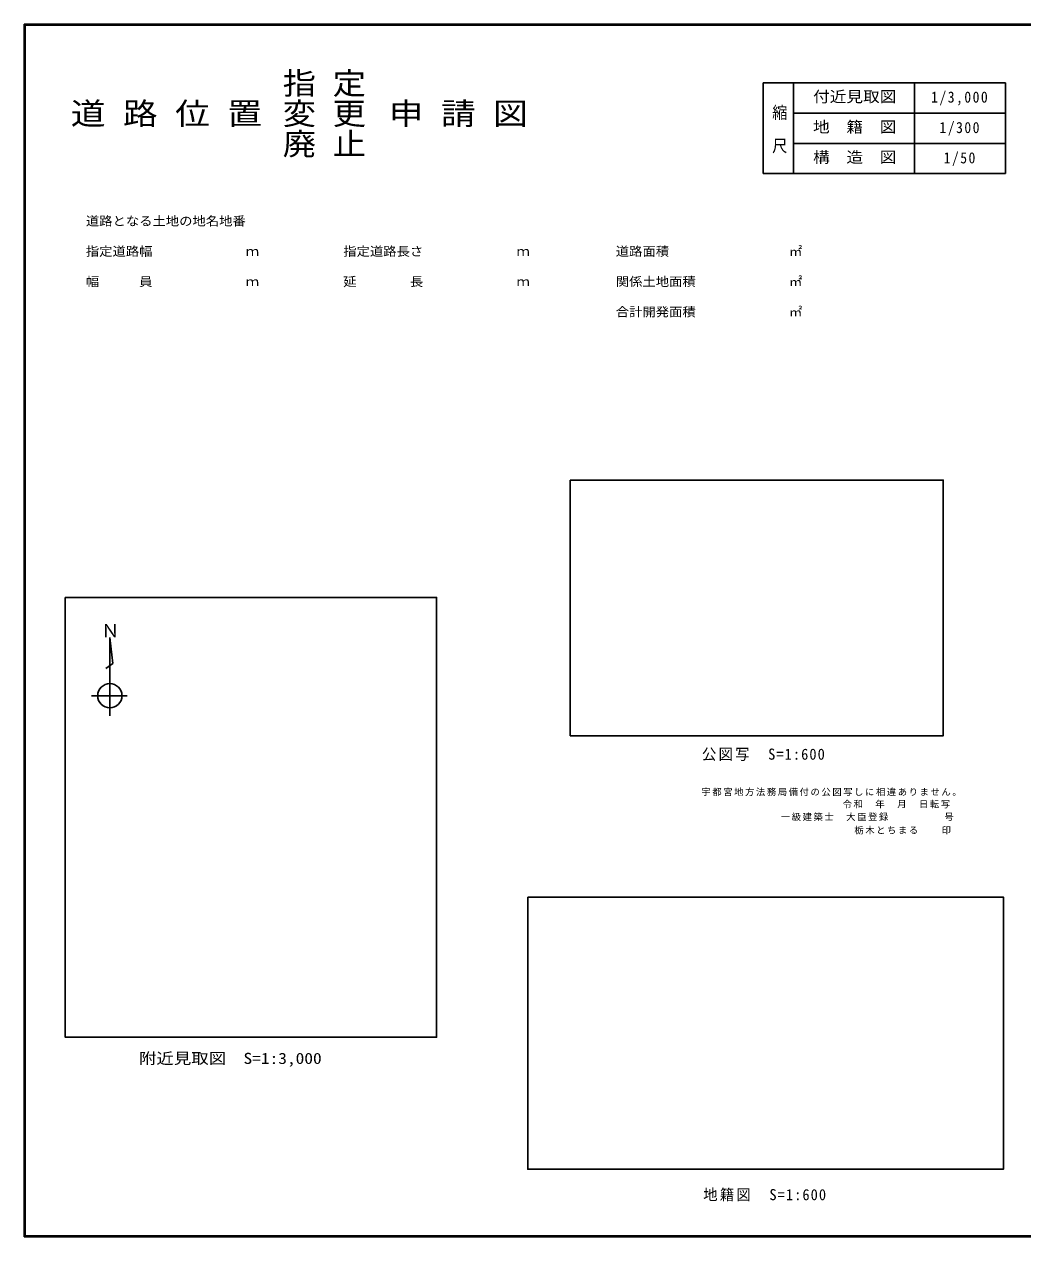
# Model space of a CAD drawing. Units: millimetres on the paper, with parts at other scales. Extents: x -404 to 171, y -108 to 297.
# Drawn here: x -403.6 to -73.9, y -103.4 to 297 of the extents above; entities that cross this region are included whole.
import ezdxf
from ezdxf.enums import TextEntityAlignment as Align

# ---------------------------------------------------------------- set-up
doc = ezdxf.new("R2010")
doc.units = ezdxf.units.MM
doc.layers.add('A-0_ﾚｲﾔ-160', color=6, linetype='Continuous')
doc.layers.add('D-0_文字', color=7, linetype='Continuous')
doc.styles.add('@ＭＳ ゴシック', font='')
doc.styles.add('ＭＳ ゴシック', font='')
doc.styles.get('@ＭＳ ゴシック').set_extended_font_data('@MS Gothic')
doc.styles.get('ＭＳ ゴシック').set_extended_font_data('MS Gothic')

msp = doc.modelspace()

# ---------------------------------------------------------------- linework, layer by layer
at = {"layer": 'A-0_ﾚｲﾔ-160'}
for p, q in [((170.756, 296.974), (-403.599, 296.974)), ((-403.599, 296.974), (-403.599, -103.381)), ((170.401, 296.619), (-403.244, 296.619)), ((-403.244, 296.619), (-403.244, -103.026)), ((170.756, -103.381), (-403.599, -103.381)), ((170.401, -103.026), (-403.244, -103.026))]:
    msp.add_line(p, q, dxfattribs=at)
at = {"layer": 'D-0_文字', "color": 4}
for p, q in [((-159.594, 277.652), (-159.594, 247.652)), ((-159.594, 277.652), (-79.594, 277.652)), ((-149.594, 277.652), (-149.594, 247.652)), ((-109.594, 277.652), (-109.594, 247.652)), ((-79.594, 277.652), (-79.594, 247.652)), ((-149.594, 267.652), (-79.594, 267.652)), ((-149.594, 257.652), (-79.594, 257.652)), ((-159.594, 247.652), (-79.594, 247.652)), ((-375.335, 68.615), (-375.335, 94.463)), ((-381.4, 75.258), (-369.559, 75.258))]:
    msp.add_line(p, q, dxfattribs=at)
for points in [[(-223.309, 146.471), (-100.127, 146.471), (-100.127, 62.019), (-223.309, 62.019)], [(-390.062, 107.741), (-267.418, 107.741), (-267.418, -37.495), (-390.062, -37.495)], [(-237.295, 8.765), (-80.224, 8.765), (-80.224, -81.066), (-237.295, -81.066)]]:
    msp.add_lwpolyline(points, close=True, dxfattribs=at)
msp.add_lwpolyline([(-375.335, 94.463), (-374.324, 85.944), (-376.634, 84.211)], dxfattribs=at)
msp.add_circle((-375.335, 75.258), 4.004, dxfattribs=at)

# ---------------------------------------------------------------- texts
at = {"layer": 'D-0_文字', "color": 6, "style": 'ＭＳ ゴシック'}
for s, width, p in [('指 定', 1.1, (-318.244, 271.619)), ('道 路 位 置', 1.15, (-388.244, 261.619)), ('変 更', 1.1, (-318.244, 261.619)), ('申 請 図', 1.15, (-283.244, 261.619)), ('廃 止', 1.1, (-318.244, 251.619))]:
    msp.add_text(s, height=7.331, dxfattribs=dict(at, width=width)).set_placement(p, align=Align.BOTTOM_LEFT)
at = {"layer": 'D-0_文字', "color": 3, "style": 'ＭＳ ゴシック'}
for s, width, p in [('付近見取図', 1.1, (-143.094, 270.152)), ('地\u3000籍\u3000図', 1.1, (-143.094, 260.152)), ('構\u3000造\u3000図', 1.1, (-143.094, 250.152)), ('附近見取図\u3000S=1:3,000', 1.15, (-365.688, -47.419))]:
    msp.add_text(s, height=3.666, dxfattribs=dict(at, width=width)).set_placement(p, align=Align.BOTTOM_LEFT)
at = {"layer": 'D-0_文字', "color": 3, "style": '@ＭＳ ゴシック', "width": 1.1}
msp.add_text('縮\u3000尺', height=3.666, rotation=270, dxfattribs=at).set_placement((-157.094, 270.652), align=Align.BOTTOM_LEFT)
at = {"layer": 'D-0_文字', "style": 'ＭＳ ゴシック', "width": 1.1}
for s, p in [('道路となる土地の地名地番', (-383.244, 229.619)), ('指定道路幅\u3000\u3000\u3000\u3000\u3000\u3000\u3000ｍ', (-383.244, 219.619)), ('指定道路長さ\u3000\u3000\u3000\u3000\u3000\u3000\u3000ｍ', (-298.244, 219.619)), ('道路面積\u3000\u3000\u3000\u3000\u3000\u3000\u3000\u3000\u3000㎡', (-208.244, 219.619)), ('幅\u3000\u3000\u3000員\u3000\u3000\u3000\u3000\u3000\u3000\u3000ｍ', (-383.244, 209.619)), ('延\u3000\u3000\u3000\u3000長\u3000\u3000\u3000\u3000\u3000\u3000\u3000ｍ', (-298.244, 209.619)), ('関係土地面積\u3000\u3000\u3000\u3000\u3000\u3000\u3000㎡', (-208.244, 209.619)), ('合計開発面積\u3000\u3000\u3000\u3000\u3000\u3000\u3000㎡', (-208.244, 199.619))]:
    msp.add_text(s, height=2.933, dxfattribs=at).set_placement(p, align=Align.BOTTOM_LEFT)
at = {"layer": 'D-0_文字', "color": 3, "style": 'ＭＳ ゴシック'}
msp.add_text('Ｎ', height=4.399, dxfattribs=at).set_placement((-378.163, 93.23), align=Align.BOTTOM_LEFT)
at = {"layer": 'D-0_文字', "color": 3, "char_height": 3.666, "attachment_point": 7, "style": 'ＭＳ ゴシック'}
for s, insert in [('\\T1.22;\\W0.9;1/3,000', (-104.094, 270.152)), ('\\T1.22;\\W0.9;1/300', (-101.344, 260.152)), ('\\T1.22;\\W0.9;1/50', (-99.969, 250.152)), ('\\T1.15;\\W0.95;公図写\u3000S=1:600', (-179.789, 53.709)), ('\\T1.15;\\W0.95;地籍図\u3000S=1:600', (-179.37, -91.723))]:
    msp.add_mtext(s, dxfattribs=dict(at, insert=insert))
at = {"layer": 'D-0_文字', "char_height": 2.199, "attachment_point": 7, "style": 'ＭＳ ゴシック'}
for s, insert in [('\\T1.17;宇都宮地方法務局備付の公図写しに相違ありません。', (-179.963, 42.119)), ('\\T1.17;令和\u3000年\u3000月\u3000日転写', (-133.33, 38.114)), ('\\T1.17;一級建築士\u3000大臣登録\u3000\u3000\u3000\u3000\u3000号', (-153.754, 33.898)), ('\\T1.17;栃木とちまる\u3000\u3000印', (-129.472, 29.471))]:
    msp.add_mtext(s, dxfattribs=dict(at, insert=insert))

doc.saveas('drawing.dxf')
